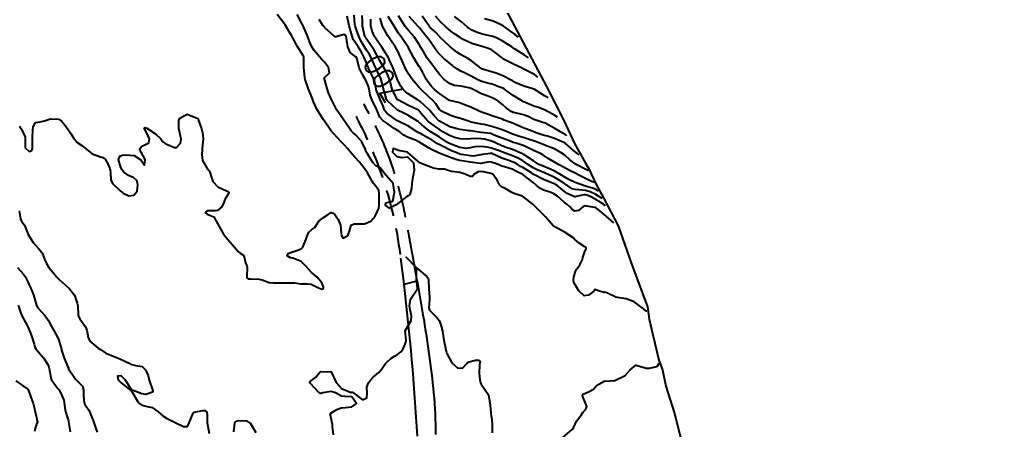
# Model space of a CAD drawing. Header units: metres. Extents: x 298520 to 308411, y 7433745 to 7450750.
# Drawn here: x 301821 to 302008.1, y 7442541.5 to 7442619.8 of the extents above; entities that cross this region are included whole.
import ezdxf
from ezdxf.enums import TextEntityAlignment as Align

# ---------------------------------------------------------------- set-up
doc = ezdxf.new("R2010")
doc.units = ezdxf.units.M
doc.header["$LTSCALE"] = 10
doc.linetypes.add('DASHED', pattern=[0.75, 0.5, -0.25])
for name, color, linetype in [('Area', 45, 'Continuous'), ('Cotas', 45, 'Continuous'), ('Curvas de Nivel 1m', 11, 'Continuous'), ('Curvas de Nivel 5m', 15, 'Continuous'), ('Vias Primárias', 230, 'Continuous'), ('Vias Secundárias', 230, 'DASHED')]:
    doc.layers.add(name, color=color, linetype=linetype)
doc.styles.add('Style-STANDARD', font='STANDARD.shx')

msp = doc.modelspace()

# ---------------------------------------------------------------- linework, layer by layer
at = {"layer": 'Area'}
msp.add_polyline3d([(301912.99, 7442622.75, 713.33), (301921.26, 7442607.05, 715.51), (301924.63, 7442600.41, 712.47), (301926.56, 7442596.28, 717.03), (301928.73, 7442592.44, 702.67), (301929.36, 7442591.35, 713.14), (301930.75, 7442588.33, 704.55), (301932.2, 7442585.69, 709.16), (301934.92, 7442580.49, 703.39), (301936.15, 7442577.05, 697.59), (301937.44, 7442573.22, 697.68), (301940.5, 7442565.03, 696.61), (301940.81, 7442562.72, 696.63), (301942.68, 7442554.9, 697.04), (301943.36, 7442553.05, 697.16), (301944.04, 7442549.93, 697.29), (301945.66, 7442544.69, 697.59), (301948.96, 7442531.56, 698.44)], dxfattribs=at)
at = {"layer": 'Curvas de Nivel 1m', "flags": 128}
for points, elevation in [([(301820.96, 7442599.47), (301821.02, 7442599.37), (301821.29, 7442598.92), (301821.99, 7442597.35), (301822.03, 7442596.57), (301822.04, 7442595.35), (301822.79, 7442594.63), (301823.26, 7442594.87), (301823.43, 7442595.33), (301823.42, 7442596.73), (301823.39, 7442597.33), (301823.48, 7442598.69), (301823.56, 7442599.33), (301824.01, 7442600.18), (301824.86, 7442600.32), (301825.7, 7442600.47), (301826.87, 7442600.9), (301828.42, 7442600.82), (301828.87, 7442600.54), (301829.92, 7442599.26), (301830.83, 7442597.9), (301831.23, 7442597.24), (301831.95, 7442596.37), (301832.81, 7442595.78), (301833.49, 7442595.21), (301834.79, 7442594.19), (301836.34, 7442593.63), (301836.78, 7442593.48), (301837.24, 7442593.17), (301837.8, 7442592.2), (301838.19, 7442591.16), (301838.26, 7442590.67), (301838.35, 7442589.16), (301838.72, 7442588.51), (301840.13, 7442587.14), (301840.7, 7442586.69), (301841.78, 7442586.2), (301842.69, 7442586.31), (301843.37, 7442587.09), (301843.45, 7442588.37), (301843.25, 7442589.09), (301842.74, 7442589.6), (301841.68, 7442590.05), (301840.75, 7442590.77), (301840.51, 7442591.13), (301840.26, 7442591.63), (301839.76, 7442593.14), (301840.08, 7442593.84), (301840.79, 7442594.02), (301841.96, 7442593.94), (301842.79, 7442593.91), (301844.05, 7442593.09), (301844.76, 7442592.05), (301844.88, 7442592.97), (301844.87, 7442593.08), (301844.78, 7442593.23), (301843.82, 7442595.09), (301844.23, 7442595.67), (301844.81, 7442595.89), (301845.58, 7442596.31), (301845.69, 7442597.07), (301844.85, 7442598.77), (301844.69, 7442599.08), (301844.76, 7442599.18), (301844.85, 7442599.2), (301845.19, 7442599.08), (301846.84, 7442598.04), (301847.82, 7442597.05), (301848.26, 7442596.48), (301848.81, 7442596.12), (301850.44, 7442595.38), (301850.81, 7442595.4), (301851.58, 7442596.23), (301851.7, 7442597), (301851.38, 7442598.47), (301851.29, 7442599.01), (301851.3, 7442600.57), (301851.48, 7442601), (301852.88, 7442601.79), (301854.87, 7442600.96), (301855.57, 7442598.95), (301855.82, 7442597.96), (301855.88, 7442596.95), (301855.76, 7442596), (301855.7, 7442594.95), (301855.67, 7442594.07), (301855.77, 7442592.95), (301856.76, 7442591.31), (301856.94, 7442591.12), (301857.09, 7442590.93), (301857.51, 7442589.7), (301857.78, 7442588.92), (301858.72, 7442587.91), (301860.51, 7442587.09), (301860.7, 7442587), (301860.81, 7442586.89), (301860.83, 7442586.76), (301860.7, 7442586.52), (301860.05, 7442585.53), (301859.84, 7442584.9), (301859.45, 7442584.13), (301858.66, 7442583.42), (301858.26, 7442583.31), (301856.66, 7442583.33), (301856.42, 7442583.18), (301856.38, 7442582.94), (301856.65, 7442582.72), (301857.95, 7442582.22), (301858.63, 7442580.91), (301859.78, 7442578.9), (301860.6, 7442577.88), (301861.47, 7442576.88), (301862.57, 7442575.57), (301862.98, 7442575.27), (301863.67, 7442574.85), (301863.96, 7442573.43), (301864.2, 7442572.84), (301864.27, 7442572.58), (301864.2, 7442570.84), (301864.21, 7442570.55), (301864.51, 7442570.4), (301864.94, 7442570.41), (301866.51, 7442570.3), (301867.16, 7442570.16), (301868.5, 7442569.71), (301869.31, 7442569.6), (301870.5, 7442569.62), (301871.65, 7442569.61), (301872.5, 7442569.64), (301873.39, 7442569.62), (301874.5, 7442569.43), (301875.81, 7442569.4), (301876.5, 7442569.34), (301877.88, 7442568.69), (301878.49, 7442568.44), (301878.69, 7442568.47), (301878.82, 7442568.68), (301878.79, 7442568.97), (301878.5, 7442569.6), (301877.61, 7442570.69), (301876.52, 7442571.61), (301875.5, 7442572.71), (301874.55, 7442573.67), (301872.98, 7442574.32), (301872.56, 7442574.41), (301871.88, 7442574.76), (301872.11, 7442575.21), (301872.57, 7442575.38), (301873.53, 7442575.7), (301874.58, 7442576.12), (301874.88, 7442576.41), (301875.02, 7442576.72), (301875.47, 7442577.84), (301875.76, 7442578.71), (301876.03, 7442579.29), (301876.62, 7442579.81), (301877.16, 7442580.16), (301877.52, 7442580.69), (301877.95, 7442581.38), (301878.65, 7442581.95), (301879.72, 7442582.66), (301880.31, 7442583), (301880.66, 7442582.9), (301880.98, 7442582.65), (301881.62, 7442581.66), (301882.03, 7442580.64), (301882.21, 7442579.03), (301882.25, 7442578.63), (301882.6, 7442578.13), (301883.48, 7442578.62), (301883.76, 7442579.47), (301884.09, 7442580.61), (301884.64, 7442580.87), (301886.37, 7442580.85), (301886.64, 7442580.86), (301887.85, 7442581.36), (301888.65, 7442582.31), (301888.8, 7442582.56), (301889.35, 7442583.87), (301889.41, 7442584.55), (301889.4, 7442585.26), (301889.45, 7442586.55), (301889.35, 7442587.19), (301888.72, 7442588.1), (301888.37, 7442588.56), (301887.83, 7442589.47), (301887.18, 7442590.58), (301886.76, 7442591.21), (301885.7, 7442592.59), (301884.79, 7442593.57), (301883.88, 7442594.61), (301883.42, 7442595.24), (301882.82, 7442595.85), (301882.04, 7442596.64), (301880.84, 7442597.98), (301880.23, 7442598.66), (301878.87, 7442600.61), (301878.84, 7442600.67), (301878.08, 7442601.88), (301877.55, 7442602.69), (301876.91, 7442604.12), (301876.73, 7442604.7), (301876.6, 7442605.02), (301875.88, 7442606.71), (301875.32, 7442608.35), (301875.25, 7442608.72), (301875.09, 7442610.62), (301875.09, 7442610.72), (301875.08, 7442612.65), (301875.06, 7442612.72), (301875.01, 7442612.79), (301873.8, 7442614.74), (301873.54, 7442615.23), (301873.06, 7442616.16), (301872.73, 7442616.75), (301872.24, 7442617.59), (301871.52, 7442618.77), (301871.09, 7442619.33), (301870.01, 7442620.78)], 696), ([(301940.36, 7442564.2), (301940.29, 7442564.25), (301939.75, 7442564.65), (301938.46, 7442565.64), (301937.95, 7442565.97), (301936.47, 7442566.6), (301935.21, 7442566.74), (301934.47, 7442566.88), (301932.8, 7442567.7), (301932.48, 7442567.82), (301932.25, 7442567.8), (301931.36, 7442568.05), (301930.49, 7442568.35), (301930.38, 7442568.17), (301930.3, 7442568.06), (301929.29, 7442567.25), (301928.47, 7442567.15), (301927.47, 7442568.09), (301926.51, 7442569.66), (301926.42, 7442570.1), (301926.52, 7442570.78), (301926.81, 7442571.81), (301926.96, 7442572.1), (301927.61, 7442573.03), (301928.13, 7442574.08), (301928.23, 7442574.42), (301928.58, 7442575.59), (301928.73, 7442575.93), (301928.81, 7442576.08), (301928.87, 7442576.36), (301928.59, 7442576.51), (301927.49, 7442577.2), (301926.6, 7442577.97), (301926.54, 7442578.04), (301926.47, 7442578.1), (301924.62, 7442579.36), (301923.04, 7442580.15), (301922.64, 7442580.4), (301921.1, 7442582.17), (301920.66, 7442582.66), (301919.11, 7442584.19), (301918.9, 7442584.41), (301918.69, 7442584.61), (301916.99, 7442585.93), (301916.7, 7442586.16), (301916.66, 7442586.18), (301916.48, 7442586.22), (301915.11, 7442586.65), (301914.71, 7442586.84), (301913.4, 7442587.57), (301912.72, 7442587.94), (301912.31, 7442588.27), (301911.96, 7442589.05), (301911.16, 7442590.29), (301910.75, 7442590.47), (301909.24, 7442590.79), (301908.76, 7442590.83), (301908.3, 7442590.78), (301907.49, 7442590.33), (301907.19, 7442589.89), (301906.75, 7442589.89), (301905.78, 7442590.35), (301904.76, 7442590.62), (301903.23, 7442590.85), (301902.76, 7442590.99), (301901.89, 7442591.27), (301900.76, 7442591.27), (301899.8, 7442591.46), (301898.77, 7442591.83), (301897.28, 7442592.45), (301896.78, 7442592.79), (301894.9, 7442594.48), (301894.8, 7442594.51), (301893.12, 7442594.82), (301892.81, 7442594.94), (301892.08, 7442595.25), (301891.95, 7442594.52), (301892.79, 7442593.69), (301893.77, 7442593.51), (301894.79, 7442593.61), (301895.94, 7442592.47), (301896.1, 7442591.12), (301895.98, 7442590.47), (301895.8, 7442589.41), (301895.66, 7442588.47), (301895.59, 7442587.6), (301895.29, 7442586.47), (301894.97, 7442586.21), (301894.7, 7442586.05), (301892.68, 7442584.51), (301891.36, 7442583.83), (301890.68, 7442584.34), (301890.65, 7442584.53), (301890.69, 7442584.86), (301892.03, 7442585.17), (301892.29, 7442586.51), (301892.32, 7442586.9), (301892.09, 7442588.52), (301890.75, 7442590.09), (301890.39, 7442590.54), (301889.69, 7442591.47), (301888.77, 7442591.93), (301888.19, 7442592.57), (301887.18, 7442594.19), (301886.96, 7442594.58), (301886.81, 7442595.04), (301886.04, 7442596.59), (301884.84, 7442597.9), (301884.45, 7442598.22), (301884.07, 7442598.61), (301882.87, 7442600.34), (301882.68, 7442600.63), (301882.23, 7442601.28), (301881.31, 7442602.65), (301880.9, 7442603.39), (301880.3, 7442604.66), (301879.78, 7442605.81), (301879.51, 7442606.66), (301878.96, 7442608.67), (301879.97, 7442609.67), (301879.78, 7442610.66), (301879, 7442611.65), (301878.5, 7442612.17), (301878.05, 7442612.68), (301877.03, 7442613.91), (301876.51, 7442614.71), (301876.13, 7442615.63), (301875.8, 7442616.71), (301875.08, 7442618.3), (301874.94, 7442618.58), (301874.88, 7442618.72), (301874.63, 7442619.18), (301873.82, 7442620.74)], 697), ([(301934.11, 7442581.07), (301932.66, 7442582.31), (301931.08, 7442583.63), (301930.67, 7442583.91), (301930.57, 7442583.95), (301930.11, 7442584.06), (301928.68, 7442584.28), (301928.5, 7442584.25), (301928.21, 7442584.08), (301927.38, 7442583.38), (301926.66, 7442583.26), (301926.17, 7442583.61), (301925.73, 7442584.11), (301925.15, 7442584.59), (301924.69, 7442584.95), (301923.35, 7442586.14), (301922.71, 7442586.59), (301921.97, 7442586.9), (301920.71, 7442587.28), (301920.12, 7442587.59), (301919.39, 7442588.19), (301918.73, 7442588.72), (301916.83, 7442590.22), (301916.75, 7442590.27), (301915.45, 7442590.93), (301914.76, 7442591.25), (301913.32, 7442591.71), (301912.77, 7442591.87), (301911.77, 7442592.28), (301910.78, 7442592.63), (301910.42, 7442592.65), (301908.77, 7442592.35), (301908.74, 7442592.35), (301906.78, 7442592.63), (301906.45, 7442592.68), (301904.78, 7442592.93), (301904.05, 7442593.11), (301902.79, 7442593.54), (301900.87, 7442594.34), (301900.8, 7442594.37), (301900.7, 7442594.41), (301899.38, 7442595), (301898.81, 7442595.33), (301897, 7442596.46), (301896.82, 7442596.56), (301896.64, 7442596.65), (301894.83, 7442597.38), (301894.1, 7442597.76), (301893.15, 7442598.51), (301892.85, 7442598.72), (301892.3, 7442599.06), (301890.87, 7442600.04), (301890.14, 7442600.54), (301889.54, 7442601.21), (301888.96, 7442602.56), (301888.9, 7442602.74), (301888.03, 7442604.57), (301887.74, 7442605.38), (301887.52, 7442606.57), (301887.41, 7442607.04), (301886.96, 7442608.13), (301886.7, 7442608.58), (301886.22, 7442609.34), (301885.63, 7442610.59), (301885.16, 7442612.45), (301885.11, 7442612.6), (301885.01, 7442612.71), (301883.9, 7442613.5), (301883.43, 7442614.62), (301883.37, 7442614.95), (301883.11, 7442616.63), (301883.1, 7442616.67), (301883.06, 7442616.74), (301882.73, 7442616.97), (301881.63, 7442616.64), (301881.24, 7442616.47), (301881.06, 7442616.47), (301880.83, 7442616.65), (301879.08, 7442618.22), (301878.86, 7442618.46), (301878.7, 7442618.68), (301877.97, 7442619.82)], 698), ([(301932.54, 7442584.29), (301932.11, 7442584.61), (301930.69, 7442585.49), (301929.62, 7442586.07), (301928.96, 7442586.33), (301928.71, 7442586.4), (301928.37, 7442586.42), (301926.95, 7442586.1), (301926.77, 7442586.03), (301926.7, 7442586.02), (301926.64, 7442586.04), (301926.52, 7442586.1), (301925.25, 7442586.66), (301924.71, 7442587.02), (301923.3, 7442588.14), (301922.73, 7442588.5), (301922.13, 7442588.76), (301920.74, 7442589.3), (301919.03, 7442590.2), (301918.84, 7442590.29), (301918.75, 7442590.33), (301918.4, 7442590.56), (301916.77, 7442591.58), (301916.36, 7442591.82), (301915.68, 7442592.24), (301915.1, 7442592.57), (301914.78, 7442592.71), (301914.12, 7442592.92), (301912.78, 7442593.38), (301910.85, 7442594.29), (301910.8, 7442594.3), (301910.62, 7442594.29), (301909.03, 7442594.09), (301908.8, 7442594.04), (301907.35, 7442593.78), (301906.79, 7442593.8), (301905.07, 7442594.08), (301904.8, 7442594.15), (301904.21, 7442594.37), (301903.21, 7442594.78), (301902.81, 7442594.97), (301901.63, 7442595.59), (301900.82, 7442595.97), (301900.53, 7442596.12), (301900.08, 7442596.42), (301899.3, 7442596.91), (301898.83, 7442597.18), (301897.22, 7442598.08), (301896.84, 7442598.28), (301896.56, 7442598.46), (301894.86, 7442599.55), (301892.91, 7442600.51), (301892.89, 7442600.52), (301892.8, 7442600.58), (301890.89, 7442601.98), (301890.61, 7442602.25), (301890.46, 7442602.54), (301890.16, 7442603.28), (301889.61, 7442604.55), (301889.42, 7442605.04), (301888.94, 7442606.3), (301888.87, 7442606.48), (301888.85, 7442606.55), (301888.51, 7442608.11), (301888.35, 7442608.56), (301887.76, 7442609.79), (301887.36, 7442610.57), (301887.25, 7442610.83), (301887, 7442611.55), (301886.59, 7442612.58), (301886.04, 7442613.57), (301885.4, 7442614.6), (301885.04, 7442615.14), (301884.47, 7442616.02), (301884.26, 7442616.61), (301884, 7442617.54), (301883.7, 7442618.62), (301883.3, 7442620.44)], 699), ([(301931.2, 7442587.07), (301930.72, 7442587.39), (301930.25, 7442587.59), (301928.72, 7442588.02), (301928.51, 7442588.08), (301926.73, 7442588.76), (301925.56, 7442589.3), (301924.75, 7442589.77), (301924.16, 7442590.14), (301922.76, 7442590.94), (301921.39, 7442591.54), (301920.77, 7442591.79), (301920.5, 7442591.9), (301919.85, 7442592.18), (301919.17, 7442592.59), (301918.78, 7442592.85), (301916.95, 7442594.06), (301916.79, 7442594.18), (301916.77, 7442594.19), (301916.71, 7442594.22), (301914.8, 7442595.02), (301913.63, 7442595.44), (301912.81, 7442595.74), (301911.56, 7442596.28), (301910.83, 7442596.59), (301909.5, 7442596.98), (301908.83, 7442597.09), (301908.04, 7442597.12), (301906.83, 7442597.07), (301906.15, 7442597.03), (301904.83, 7442597.06), (301903.78, 7442597.33), (301902.84, 7442597.7), (301901.55, 7442598.4), (301900.85, 7442598.89), (301899.36, 7442599.94), (301898.87, 7442600.29), (301898.7, 7442600.44), (301897.36, 7442601.98), (301896.95, 7442602.46), (301896.89, 7442602.51), (301896.78, 7442602.57), (301894.91, 7442603.5), (301892.96, 7442604.47), (301892.92, 7442604.49), (301892.91, 7442604.51), (301892.88, 7442604.56), (301891.93, 7442606.52), (301891.49, 7442607.99), (301891.33, 7442608.53), (301890.98, 7442609.37), (301890.37, 7442610.54), (301889.51, 7442612.04), (301889.21, 7442612.55), (301889.02, 7442612.92), (301888.46, 7442613.99), (301888.08, 7442614.56), (301887.05, 7442615.98), (301886.72, 7442616.58), (301886.54, 7442617.12), (301886.28, 7442618.59), (301886.24, 7442619.44), (301886.21, 7442620.59)], 701), ([(301930.4, 7442588.71), (301929.86, 7442588.94), (301928.74, 7442589.49), (301927.6, 7442590.09), (301926.76, 7442590.51), (301925.68, 7442591.04), (301924.77, 7442591.52), (301923.6, 7442592.14), (301922.78, 7442592.6), (301921.62, 7442593.33), (301920.79, 7442593.88), (301920.61, 7442593.99), (301920.27, 7442594.18), (301918.8, 7442594.87), (301917.56, 7442595.46), (301916.82, 7442595.78), (301915.49, 7442596.24), (301914.96, 7442596.39), (301914.82, 7442596.44), (301914.55, 7442596.53), (301912.83, 7442597.16), (301911.35, 7442597.77), (301910.84, 7442598), (301910.61, 7442598.06), (301908.84, 7442598.27), (301908.42, 7442598.32), (301906.85, 7442598.57), (301906.58, 7442598.61), (301904.85, 7442598.87), (301904.28, 7442598.94), (301902.86, 7442599.34), (301900.9, 7442600.41), (301900.87, 7442600.43), (301899.89, 7442601.44), (301899.09, 7442602.44), (301899.01, 7442602.55), (301898.9, 7442602.68), (301897.22, 7442604.15), (301896.92, 7442604.41), (301896.85, 7442604.46), (301894.93, 7442605.65), (301894.45, 7442606), (301893.93, 7442606.5), (301893.52, 7442607.07), (301892.96, 7442608.21), (301892.85, 7442608.51), (301892.79, 7442608.69), (301892.11, 7442610.52), (301891.33, 7442612.21), (301891.17, 7442612.53), (301891.02, 7442612.82), (301889.95, 7442614.54), (301889.05, 7442615.79), (301888.54, 7442616.56), (301888.07, 7442617.57), (301887.86, 7442618.57), (301887.83, 7442619.84)], 702), ([(301929.3, 7442590.99), (301928.76, 7442591.22), (301927.08, 7442592.1), (301926.77, 7442592.3), (301925.76, 7442593.09), (301924.79, 7442593.92), (301924.52, 7442594.13), (301922.81, 7442595.16), (301921.24, 7442595.74), (301920.82, 7442595.89), (301920.12, 7442596.18), (301919.19, 7442596.55), (301918.83, 7442596.67), (301918.16, 7442596.87), (301916.83, 7442597.31), (301916.14, 7442597.53), (301914.84, 7442597.97), (301914.1, 7442598.26), (301912.85, 7442598.77), (301912.08, 7442599.05), (301910.86, 7442599.44), (301909.39, 7442599.78), (301908.87, 7442599.88), (301906.95, 7442600.26), (301906.87, 7442600.27), (301906.62, 7442600.34), (301904.88, 7442600.95), (301903.76, 7442601.26), (301902.88, 7442601.55), (301901.15, 7442602.41), (301900.9, 7442602.68), (301900.21, 7442603.72), (301899.59, 7442604.43), (301898.92, 7442605.03), (301897.39, 7442606.46), (301896.95, 7442606.92), (301895.65, 7442608.47), (301894.98, 7442609.47), (301894.45, 7442610.49), (301893.98, 7442611.47), (301893.55, 7442612.5), (301893.39, 7442612.87), (301893.02, 7442613.66), (301892.55, 7442614.51), (301891.45, 7442616.13), (301891.17, 7442616.53), (301891.06, 7442616.69), (301890.05, 7442618.54), (301889.62, 7442620.03)], 703), ([(301927.53, 7442593.99), (301926.44, 7442594.84), (301924.82, 7442596.22), (301924.57, 7442596.39), (301922.83, 7442597.11), (301921.46, 7442597.54), (301920.84, 7442597.7), (301920.47, 7442597.81), (301919.34, 7442598.19), (301918.85, 7442598.38), (301918.54, 7442598.51), (301916.86, 7442599.19), (301915.23, 7442599.87), (301914.87, 7442600.03), (301914.31, 7442600.25), (301913.25, 7442600.64), (301912.88, 7442600.78), (301912.08, 7442601.08), (301910.88, 7442601.47), (301910.26, 7442601.67), (301908.89, 7442602.15), (301908.48, 7442602.32), (301906.9, 7442603.12), (301905.7, 7442603.56), (301904.91, 7442603.85), (301904.51, 7442603.97), (301902.91, 7442604.34), (301902.8, 7442604.39), (301900.93, 7442605.73), (301900.05, 7442606.42), (301899.47, 7442606.96), (301898.95, 7442607.59), (301898.4, 7442608.45), (301897.71, 7442609.72), (301897.3, 7442610.46), (301897, 7442610.91), (301896.01, 7442612.47), (301895.03, 7442614.42), (301895.02, 7442614.47), (301895.01, 7442614.48), (301894.96, 7442614.55), (301893.63, 7442616.5), (301893.39, 7442616.83), (301893.07, 7442617.28), (301892.28, 7442618.52), (301891.11, 7442620.38)], 704), ([(301923.36, 7442601.17), (301922.89, 7442601.48), (301921.73, 7442602.16), (301920.9, 7442602.61), (301919.75, 7442603.04), (301918.9, 7442603.31), (301917.1, 7442604.03), (301916.91, 7442604.11), (301916.7, 7442604.22), (301914.93, 7442605.29), (301913.61, 7442606.26), (301913.24, 7442606.56), (301912.95, 7442606.72), (301912.24, 7442606.98), (301910.95, 7442607.45), (301910.29, 7442607.63), (301908.96, 7442607.99), (301908.19, 7442608.33), (301906.97, 7442609), (301905.7, 7442609.63), (301904.99, 7442609.98), (301904.31, 7442610.37), (301903.54, 7442610.93), (301903, 7442611.37), (301901.74, 7442612.4), (301901.02, 7442613.05), (301900.41, 7442613.8), (301899.98, 7442614.43), (301899.05, 7442615.75), (301898.52, 7442616.45), (301897.08, 7442618.21), (301896.85, 7442618.46), (301895.11, 7442620.36)], 706), ([(301921.58, 7442604.86), (301920.93, 7442605.26), (301919.47, 7442606.19), (301918.95, 7442606.5), (301918.49, 7442606.66), (301916.95, 7442607.11), (301915.46, 7442607.74), (301914.96, 7442608), (301914.81, 7442608.09), (301914.58, 7442608.25), (301912.98, 7442609.1), (301911.72, 7442609.55), (301910.98, 7442609.75), (301909.1, 7442610.32), (301909.03, 7442610.35), (301908.99, 7442610.38), (301908.77, 7442610.55), (301907.01, 7442611.91), (301906.32, 7442612.35), (301905.02, 7442613.06), (301904.24, 7442613.59), (301903.19, 7442614.39), (301903.03, 7442614.52), (301901.72, 7442615.74), (301901.06, 7442616.35), (301901.01, 7442616.41), (301900.09, 7442617.44), (301899.08, 7442618.36), (301899, 7442618.44), (301898.79, 7442618.74), (301897.63, 7442620.45)], 707), ([(301919.65, 7442608.84), (301918.98, 7442609.32), (301917.24, 7442610.22), (301916.99, 7442610.34), (301916.76, 7442610.46), (301915, 7442611.27), (301914.35, 7442611.59), (301913.07, 7442612.27), (301913.04, 7442612.29), (301913.01, 7442612.31), (301912.82, 7442612.47), (301911.03, 7442613.88), (301910.79, 7442614.05), (301910.22, 7442614.3), (301909.04, 7442614.66), (301908.58, 7442614.78), (301907.05, 7442615.25), (301905.41, 7442616.01), (301905.06, 7442616.2), (301904.83, 7442616.36), (301903.78, 7442617.09), (301903.07, 7442617.59), (301902.12, 7442618.4), (301901.1, 7442619.36), (301900.16, 7442620.42)], 708), ([(301917.86, 7442612.52), (301917.02, 7442613.1), (301915.21, 7442614.24), (301915.03, 7442614.35), (301914.69, 7442614.6), (301913.05, 7442615.63), (301911.76, 7442616.28), (301911.07, 7442616.54), (301909.66, 7442616.9), (301909.07, 7442617.03), (301908.07, 7442617.33), (301907.08, 7442617.79), (301906.25, 7442618.35), (301905.1, 7442619.33), (301903.79, 7442620.38)], 709), ([(301820.88, 7442583.37), (301821.12, 7442581.84), (301821.33, 7442581.36), (301821.86, 7442580.59), (301822.39, 7442579.34), (301822.61, 7442578.86), (301823.57, 7442577.33), (301824.57, 7442576.14), (301825.24, 7442575.31), (301825.72, 7442574.14), (301826.05, 7442573.3), (301826.53, 7442572.57), (301827.59, 7442571.28), (301828.01, 7442570.78), (301828.5, 7442570.25), (301829.62, 7442569.26), (301830.48, 7442568.45), (301831.39, 7442567.24), (301831.93, 7442565.75), (301832.02, 7442565.23), (301832.13, 7442563.52), (301832.19, 7442563.23), (301832.42, 7442562.76), (301833.51, 7442561.21), (301833.76, 7442560.58), (301834.01, 7442559.21), (301834.36, 7442558.52), (301835.95, 7442557.18), (301836.34, 7442556.89), (301837.39, 7442556.22), (301838.33, 7442555.82), (301840.03, 7442555.13), (301840.32, 7442555.01), (301840.6, 7442554.85), (301842.31, 7442554.03), (301843.09, 7442553.88), (301844.31, 7442553.65), (301844.96, 7442553.07), (301845.41, 7442551.94), (301845.64, 7442551.07), (301846.25, 7442549.24), (301846.32, 7442549.06), (301846.34, 7442548.97), (301846.25, 7442548.79), (301845, 7442548.31), (301844.24, 7442548.48), (301842.59, 7442549.1), (301842.34, 7442549.19), (301842.25, 7442549.27), (301841.04, 7442551.12), (301840.28, 7442551.91), (301839.6, 7442551.82), (301839.73, 7442551.14), (301840.27, 7442550.53), (301842.15, 7442549.11), (301842.25, 7442549.01), (301843.43, 7442547.09), (301843.77, 7442546.63), (301844.22, 7442546.33), (301845.23, 7442546.05), (301846.21, 7442545.86), (301847.35, 7442545.05), (301848.2, 7442544.3), (301848.96, 7442543.8), (301850.18, 7442543.18), (301850.55, 7442543.01), (301852.17, 7442542.25), (301852.94, 7442542.21), (301853.23, 7442542.97), (301854, 7442544.77), (301854.14, 7442544.96), (301854.2, 7442545), (301855.85, 7442545.3), (301856.21, 7442545.31), (301856.6, 7442544.94), (301856.66, 7442544.48), (301856.68, 7442542.94), (301856.78, 7442542.33), (301857.08, 7442540.93)], 697), ([(301880.73, 7442540.64), (301880.56, 7442542.26), (301880.53, 7442542.65), (301880.19, 7442544.1), (301880.09, 7442544.65), (301880.2, 7442544.78), (301881.38, 7442545.47), (301882.21, 7442545.82), (301882.95, 7442545.89), (301884.22, 7442545.98), (301885.11, 7442546.6), (301884.24, 7442547.88), (301882.89, 7442547.98), (301882.24, 7442548.03), (301881.14, 7442548.64), (301880.26, 7442548.9), (301878.71, 7442548.67), (301878.37, 7442548.56), (301878.25, 7442548.56), (301878, 7442548.68), (301876.27, 7442550.49), (301876.21, 7442550.7), (301876.22, 7442550.76), (301876.27, 7442550.82), (301877.34, 7442551.63), (301878.18, 7442552.68), (301878.24, 7442552.73), (301878.29, 7442552.74), (301880.29, 7442552.65), (301881.26, 7442550.64), (301882.26, 7442549.47), (301884.12, 7442548.75), (301884.25, 7442548.76), (301884.43, 7442548.79), (301884.59, 7442548.6), (301886.23, 7442547.32), (301887.09, 7442547.72), (301887.15, 7442548.57), (301887.09, 7442549.75), (301887.37, 7442550.57), (301887.75, 7442551.1), (301888.28, 7442551.61), (301889.37, 7442552.54), (301889.8, 7442553.04), (301890.31, 7442553.78), (301890.62, 7442554.23), (301890.89, 7442554.52), (301891.66, 7442555.18), (301892.33, 7442555.64), (301892.9, 7442555.94), (301893.57, 7442556.5), (301893.9, 7442556.94), (301894.36, 7442557.95), (301894.5, 7442558.36), (301894.55, 7442558.49), (301894.56, 7442558.67), (301894.39, 7442560.49), (301895.52, 7442562.47), (301895.58, 7442563.32), (301895.3, 7442564.48), (301895.2, 7442565.23), (301895.39, 7442566.48), (301896.48, 7442568.08), (301896.65, 7442568.29), (301896.7, 7442568.46), (301896.51, 7442570.46), (301896.53, 7442572.46), (301894.56, 7442574.48), (301896.53, 7442572.46), (301898.52, 7442570.83), (301898.68, 7442570.6), (301898.73, 7442570.44), (301898.79, 7442570.16), (301898.9, 7442568.43), (301899.01, 7442566.97), (301899.01, 7442566.43), (301898.85, 7442564.84), (301898.99, 7442564.43), (301900.42, 7442563.03), (301900.83, 7442562.41), (301901.19, 7442561.62), (301901.5, 7442560.4), (301901.68, 7442559.1), (301901.8, 7442558.4), (301902.18, 7442556.55), (301902.23, 7442556.39), (301902.34, 7442556.13), (301903.25, 7442554.38), (301904.31, 7442553.42), (301905.32, 7442553.34), (301906.17, 7442554.34), (301906.32, 7442554.49), (301907.79, 7442554.87), (301908.33, 7442554.88), (301908.66, 7442554.65), (301908.61, 7442554.32), (301908.55, 7442554.08), (301908.46, 7442552.32), (301908.68, 7442550.72), (301908.86, 7442550.31), (301910.25, 7442548.3), (301910.54, 7442546.3), (301910.69, 7442544.78), (301910.76, 7442544.29), (301910.85, 7442543.63), (301910.97, 7442542.29), (301910.93, 7442541.05)], 697), ([(301820.53, 7442572.56), (301821.61, 7442571.35), (301821.99, 7442570.83), (301822.5, 7442569.8), (301822.71, 7442569.34), (301822.96, 7442568.86), (301823.62, 7442567.33), (301824.03, 7442565.74), (301824.17, 7442565.32), (301824.44, 7442564.88), (301825.85, 7442563.31), (301826.41, 7442562.49), (301827.03, 7442561.29), (301827.52, 7442560.42), (301828.17, 7442559.27), (301828.37, 7442558.82), (301828.86, 7442557.26), (301829.03, 7442556.57), (301829.44, 7442555.26), (301830.25, 7442553.31), (301830.27, 7442553.25), (301830.3, 7442553.2), (301831.58, 7442551.24), (301832.27, 7442550.53), (301832.95, 7442549.91), (301833.14, 7442549.22), (301833.11, 7442548.35), (301833.17, 7442547.22), (301833.41, 7442546.41), (301834.2, 7442545.26), (301834.25, 7442545.2), (301834.29, 7442545.11), (301835.02, 7442543.19), (301835.49, 7442541.86), (301835.73, 7442541.18)], 698), ([(301820.68, 7442565.37), (301821.11, 7442564.04), (301821.39, 7442563.36), (301822.39, 7442561.46), (301822.46, 7442561.34), (301823.04, 7442560), (301823.31, 7442559.34), (301823.73, 7442557.95), (301823.89, 7442557.33), (301824.04, 7442557.02), (301824.34, 7442556.65), (301825.49, 7442555.31), (301826.31, 7442554.06), (301826.53, 7442553.52), (301826.61, 7442553.3), (301826.67, 7442552.92), (301826.99, 7442551.29), (301827.5, 7442550.52), (301828.26, 7442549.51), (301828.41, 7442549.27), (301828.68, 7442548.83), (301829.39, 7442547.26), (301829.57, 7442545.89), (301829.63, 7442545.26), (301830.19, 7442543.49), (301830.27, 7442543.25), (301830.3, 7442543.13), (301830.6, 7442541.25)], 699), ([(301924.37, 7442540.13), (301926.17, 7442541.69), (301926.37, 7442541.9), (301926.48, 7442542.1), (301927.03, 7442543.26), (301927.66, 7442544.09), (301927.89, 7442544.4), (301928.21, 7442544.9), (301928.77, 7442545.52), (301928.94, 7442546.07), (301928.24, 7442547.75), (301928.16, 7442548.08), (301928.16, 7442548.17), (301928.25, 7442548.37), (301929.4, 7442548.93), (301930.26, 7442549.34), (301930.58, 7442549.74), (301930.83, 7442550.05), (301932.28, 7442550.89), (301933.37, 7442550.94), (301934.28, 7442550.98), (301936.29, 7442551.98), (301937.23, 7442553.05), (301938.32, 7442553.96), (301940.31, 7442553.33), (301940.91, 7442553.33), (301942.32, 7442553.65), (301942.39, 7442553.7), (301942.71, 7442554.33)], 697), ([(301861.78, 7442541.25), (301861.91, 7442542.87), (301861.99, 7442543.07), (301862.19, 7442543.26), (301862.71, 7442543.39), (301864.19, 7442543.34), (301864.95, 7442542.83), (301865.91, 7442541.07)], 697)]:
    msp.add_lwpolyline(points, dxfattribs=dict(at, elevation=elevation))
at = {"layer": 'Curvas de Nivel 5m', "flags": 128}
for points, elevation in [([(301931.87, 7442585.68), (301930.71, 7442586.46), (301929.6, 7442586.95), (301928.71, 7442587.19), (301927.45, 7442587.36), (301926.72, 7442587.39), (301926.17, 7442587.56), (301925.38, 7442588.12), (301924.73, 7442588.57), (301923.67, 7442589.21), (301922.75, 7442589.74), (301921.87, 7442590.16), (301920.76, 7442590.64), (301919.66, 7442591.08), (301918.77, 7442591.51), (301917.67, 7442592.21), (301916.78, 7442592.86), (301915.91, 7442593.36), (301914.79, 7442593.82), (301913.58, 7442594.26), (301912.8, 7442594.56), (301912.31, 7442594.76), (301910.81, 7442595.29), (301909.97, 7442595.45), (301908.82, 7442595.59), (301907.64, 7442595.51), (301906.81, 7442595.33), (301905.91, 7442595.25), (301904.81, 7442595.43), (301904.11, 7442595.66), (301902.82, 7442596.19), (301902.44, 7442596.39), (301900.83, 7442597.43), (301900.22, 7442597.8), (301899.14, 7442598.44), (301898.85, 7442598.65), (301897.55, 7442599.76), (301896.87, 7442600.35), (301896.71, 7442600.46), (301894.88, 7442601.56), (301894.27, 7442601.87), (301892.89, 7442602.51), (301890.92, 7442604.37), (301890.84, 7442604.53), (301890.41, 7442606.01), (301890.26, 7442606.54), (301890.05, 7442607.44), (301889.74, 7442608.54), (301888.99, 7442610.12), (301888.76, 7442610.55), (301888.21, 7442611.77), (301887.9, 7442612.57), (301887.61, 7442613.16), (301887.03, 7442613.96), (301886.6, 7442614.58), (301886.02, 7442615.62), (301885.55, 7442616.6), (301885.08, 7442617.84), (301884.89, 7442618.41), (301884.83, 7442618.6), (301884.79, 7442618.9), (301884.69, 7442620.61)], 700), ([(301925.15, 7442597.65), (301925.03, 7442597.75), (301924.84, 7442597.88), (301924.41, 7442598.13), (301922.86, 7442599.05), (301921.02, 7442600.02), (301920.87, 7442600.08), (301920.61, 7442600.17), (301919.28, 7442600.6), (301918.88, 7442600.76), (301917.79, 7442601.3), (301916.89, 7442601.66), (301915.08, 7442602.05), (301914.89, 7442602.1), (301914.79, 7442602.14), (301914.57, 7442602.24), (301913.61, 7442602.97), (301912.91, 7442603.58), (301911.99, 7442604.28), (301910.92, 7442604.88), (301909.98, 7442605.25), (301908.93, 7442605.66), (301907.6, 7442606.33), (301906.95, 7442606.64), (301906.5, 7442606.79), (301904.95, 7442607.08), (301903.79, 7442607.22), (301902.95, 7442607.52), (301901.79, 7442608.4), (301900.98, 7442609.27), (301900.08, 7442610.42), (301899.62, 7442611.05), (301899.01, 7442611.85), (301898.58, 7442612.44), (301897.9, 7442613.58), (301897.38, 7442614.46), (301897.04, 7442615.02), (301896.07, 7442616.47), (301895.07, 7442617.65), (301894.69, 7442618.09), (301894.4, 7442618.49), (301893.11, 7442620.48)], 705), ([(301915.95, 7442616.45), (301915.07, 7442617.14), (301914.42, 7442617.6), (301913.47, 7442618.26), (301913.09, 7442618.52), (301912.53, 7442618.84), (301911.1, 7442619.47), (301909.48, 7442619.94)], 710), ([(301820.27, 7442550.94), (301821.67, 7442549.94), (301822.26, 7442549.6), (301822.4, 7442549.49), (301822.51, 7442549.35), (301822.7, 7442548.89), (301823.29, 7442547.33), (301823.54, 7442546.65), (301823.85, 7442545.33), (301823.91, 7442545.04), (301824.19, 7442543.95), (301824.33, 7442543.32), (301824.34, 7442543.16), (301824.17, 7442542.7), (301823.83, 7442541.65), (301823.85, 7442541.32)], 700)]:
    msp.add_lwpolyline(points, dxfattribs=dict(at, elevation=elevation))
at = {"layer": 'Vias Primárias'}
msp.add_lwpolyline([(301896.7, 7442540.42, 0.015601), (301894.17, 7442569.37), (301896.63, 7442570.01), (301897.75, 7442563.55, -0.017566), (301899.8, 7442548.64, -0.029458), (301900.13, 7442540.7, -0.010769)], format="xyb", dxfattribs=at)
at = {"layer": 'Vias Secundárias'}
for points in [[(301465.55, 7442973.32, 0), (301478.59, 7442967.28, -0.011668)], [(301894.17, 7442569.37), (301893.46, 7442575.02, 0.051039), (301890.03, 7442589.9, 0.04674), (301884.3, 7442602.65, 0.582786)], [(301896.63, 7442570.01), (301895.81, 7442574.74, 0.005925), (301894.25, 7442583.15, 0.045849), (301890.74, 7442595.03, 0.039175), (301886.5, 7442603.66, 0.514958)]]:
    msp.add_lwpolyline(points, format="xyb", dxfattribs=at)

# ---------------------------------------------------------------- texts
at = {"layer": 'Cotas', "style": 'Style-STANDARD'}
msp.add_text('700', height=4, rotation=120.7841, dxfattribs=at).set_placement((301890.21, 7442608.56, 700), align=Align.MIDDLE_CENTER)

doc.saveas('drawing.dxf')
